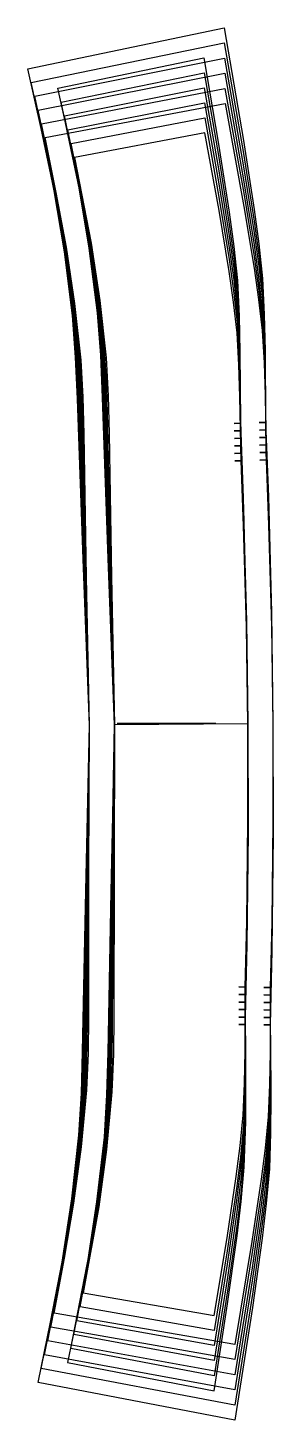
# Model space of a CAD drawing. Header units: inches. Extents: x 0 to 3.9, y 0 to 21.9.
import ezdxf

# ---------------------------------------------------------------- set-up
doc = ezdxf.new("R2010")
doc.units = ezdxf.units.IN

msp = doc.modelspace()

# ---------------------------------------------------------------- linework, layer by layer
at = {"layer": 'T001L001'}
for points in [[(3.848, 10.947), (3.85, 9.198), (3.83, 7.382), (3.805, 6.212), (3.706, 6.212), (3.805, 6.212), (3.814, 5.08), (3.811, 4.515), (3.792, 3.95), (3.743, 3.404), (3.679, 2.86), (3.526, 1.773), (3.251, 0), (0.16, 0.594), (0.356, 1.539), (0.536, 2.485), (0.688, 3.481), (0.802, 4.481), (0.84, 5.136), (0.859, 5.792), (0.908, 8.318), (0.967, 10.925), (0.868, 13.531), (0.779, 16.056), (0.75, 16.711), (0.702, 17.366), (0.573, 18.364), (0.405, 19.357), (0.21, 20.301), (0, 21.242), (3.08, 21.885), (3.383, 20.116), (3.553, 19.032), (3.626, 18.488), (3.683, 17.943), (3.711, 17.378), (3.723, 16.813), (3.731, 15.682), (3.633, 15.68), (3.731, 15.682), (3.775, 14.512), (3.823, 12.696), (3.848, 10.947)], [(3.848, 10.947), (3.849, 9.242), (3.83, 7.471), (3.805, 6.329), (3.706, 6.33), (3.805, 6.329), (3.812, 5.221), (3.808, 4.667), (3.788, 4.113), (3.74, 3.578), (3.675, 3.045), (3.524, 1.98), (3.25, 0.237), (0.21, 0.812), (0.399, 1.74), (0.574, 2.671), (0.719, 3.644), (0.827, 4.622), (0.862, 5.263), (0.878, 5.904), (0.918, 8.374), (0.967, 10.925), (0.878, 13.475), (0.8, 15.944), (0.774, 16.585), (0.729, 17.225), (0.606, 18.201), (0.446, 19.172), (0.257, 20.1), (0.053, 21.026), (3.084, 21.647), (3.385, 19.908), (3.553, 18.846), (3.625, 18.314), (3.682, 17.78), (3.71, 17.227), (3.723, 16.673), (3.733, 15.564), (3.634, 15.562), (3.733, 15.564), (3.776, 14.423), (3.823, 12.653), (3.848, 10.947)], [(3.848, 10.947), (3.849, 9.285), (3.83, 7.56), (3.805, 6.447), (3.706, 6.448), (3.805, 6.447), (3.81, 5.361), (3.805, 4.819), (3.784, 4.276), (3.736, 3.753), (3.672, 3.23), (3.522, 2.188), (3.25, 0.475), (0.261, 1.029), (0.443, 1.941), (0.611, 2.856), (0.75, 3.807), (0.852, 4.763), (0.884, 5.389), (0.898, 6.016), (0.928, 8.43), (0.968, 10.925), (0.889, 13.419), (0.821, 15.832), (0.798, 16.459), (0.757, 17.084), (0.639, 18.039), (0.486, 18.988), (0.304, 19.9), (0.107, 20.809), (3.087, 21.409), (3.386, 19.701), (3.552, 18.661), (3.624, 18.14), (3.681, 17.617), (3.709, 17.075), (3.723, 16.532), (3.735, 15.447), (3.636, 15.444), (3.735, 15.447), (3.777, 14.335), (3.823, 12.609), (3.848, 10.947)], [(1.361, 10.928), (1.261, 13.546), (1.173, 16.074), (1.143, 16.741), (1.094, 17.406), (0.963, 18.42), (0.793, 19.427), (0.636, 20.184), (0.468, 20.937), (2.761, 21.416), (2.994, 20.055), (3.162, 18.986), (3.234, 18.45), (3.29, 17.912), (3.317, 17.352), (3.33, 16.792), (3.337, 15.67), (3.239, 15.668), (3.337, 15.67), (3.381, 14.5), (3.429, 12.688), (3.455, 10.944)], [(3.848, 10.947), (3.848, 9.329), (3.829, 7.648), (3.805, 6.565), (3.706, 6.566), (3.805, 6.565), (3.808, 5.502), (3.802, 4.97), (3.781, 4.44), (3.732, 3.927), (3.669, 3.415), (3.52, 2.395), (3.249, 0.713), (0.311, 1.246), (0.487, 2.142), (0.649, 3.041), (0.781, 3.97), (0.877, 4.904), (0.906, 5.516), (0.917, 6.128), (0.938, 8.486), (0.968, 10.925), (0.9, 13.363), (0.843, 15.721), (0.822, 16.333), (0.784, 16.944), (0.673, 17.876), (0.526, 18.804), (0.351, 19.7), (0.161, 20.593), (3.09, 21.171), (3.387, 19.494), (3.552, 18.476), (3.623, 17.965), (3.68, 17.454), (3.709, 16.923), (3.723, 16.392), (3.736, 15.329), (3.638, 15.326), (3.736, 15.329), (3.778, 14.246), (3.823, 12.566), (3.848, 10.947)], [(1.361, 10.928), (1.272, 13.488), (1.194, 15.961), (1.167, 16.613), (1.121, 17.264), (0.996, 18.256), (0.833, 19.242), (0.52, 20.719), (2.765, 21.18), (2.996, 19.847), (3.161, 18.8), (3.233, 18.275), (3.289, 17.748), (3.317, 17.2), (3.33, 16.651), (3.339, 15.552), (3.241, 15.55), (3.339, 15.552), (3.382, 14.411), (3.429, 12.645), (3.455, 10.944)], [(3.848, 10.947), (3.848, 9.372), (3.829, 7.737), (3.805, 6.682), (3.706, 6.683), (3.805, 6.682), (3.806, 5.642), (3.798, 5.122), (3.777, 4.603), (3.729, 4.101), (3.666, 3.6), (3.518, 2.602), (3.249, 0.951), (0.362, 1.463), (0.531, 2.343), (0.686, 3.225), (0.811, 4.134), (0.902, 5.046), (0.928, 5.642), (0.936, 6.24), (0.948, 8.542), (0.968, 10.925), (0.911, 13.307), (0.864, 15.609), (0.846, 16.207), (0.811, 16.803), (0.706, 17.713), (0.567, 18.619), (0.398, 19.499), (0.215, 20.377), (3.093, 20.934), (3.388, 19.286), (3.551, 18.291), (3.622, 17.791), (3.678, 17.29), (3.708, 16.771), (3.723, 16.252), (3.738, 15.211), (3.64, 15.209), (3.738, 15.211), (3.779, 14.157), (3.824, 12.523), (3.848, 10.947)], [(1.361, 10.928), (1.283, 13.431), (1.215, 15.848), (1.191, 16.486), (1.149, 17.122), (1.03, 18.091), (0.874, 19.056), (0.573, 20.502), (2.769, 20.944), (2.997, 19.639), (3.161, 18.614), (3.232, 18.1), (3.288, 17.584), (3.316, 17.047), (3.33, 16.51), (3.341, 15.434), (3.243, 15.432), (3.341, 15.434), (3.383, 14.322), (3.429, 12.601), (3.455, 10.944)], [(3.848, 10.947), (3.848, 9.416), (3.828, 7.826), (3.805, 6.8), (3.706, 6.801), (3.805, 6.8), (3.803, 5.782), (3.795, 5.274), (3.773, 4.766), (3.725, 4.275), (3.662, 3.786), (3.516, 2.81), (3.248, 1.189), (0.413, 1.68), (0.575, 2.544), (0.724, 3.41), (0.842, 4.297), (0.927, 5.187), (0.95, 5.769), (0.956, 6.352), (0.958, 8.598), (0.968, 10.925), (0.922, 13.251), (0.885, 15.498), (0.869, 16.08), (0.838, 16.662), (0.739, 17.551), (0.607, 18.435), (0.445, 19.299), (0.269, 20.16), (3.096, 20.696), (3.389, 19.079), (3.551, 18.105), (3.621, 17.617), (3.677, 17.127), (3.707, 16.62), (3.723, 16.111), (3.74, 15.094), (3.642, 15.091), (3.74, 15.094), (3.78, 14.068), (3.824, 12.479), (3.848, 10.947)], [(1.361, 10.928), (1.294, 13.373), (1.236, 15.735), (1.215, 16.358), (1.176, 16.98), (1.063, 17.927), (0.915, 18.87), (0.626, 20.283), (2.772, 20.707), (2.998, 19.431), (3.161, 18.428), (3.231, 17.925), (3.287, 17.42), (3.315, 16.895), (3.33, 16.369), (3.343, 15.316), (3.245, 15.314), (3.343, 15.316), (3.384, 14.233), (3.43, 12.558), (3.455, 10.944)], [(1.361, 10.928), (1.304, 13.316), (1.257, 15.622), (1.239, 16.231), (1.203, 16.838), (1.097, 17.763), (0.955, 18.684), (0.679, 20.065), (2.776, 20.471), (2.999, 19.223), (3.16, 18.242), (3.23, 17.75), (3.286, 17.256), (3.315, 16.743), (3.33, 16.228), (3.345, 15.198), (3.246, 15.195), (3.345, 15.198), (3.385, 14.144), (3.43, 12.514), (3.455, 10.944)], [(3.455, 10.944), (3.43, 12.47), (3.386, 14.055), (3.347, 15.08), (3.248, 15.077), (3.347, 15.08), (3.33, 16.087), (3.314, 16.59), (3.285, 17.092), (3.229, 17.575), (3.16, 18.056), (3.001, 19.015), (2.78, 20.235), (0.731, 19.847), (0.996, 18.499), (1.13, 17.599), (1.231, 16.696), (1.263, 16.103), (1.278, 15.509), (1.315, 13.258), (1.361, 10.928)], [(1.361, 10.928), (1.302, 8.309), (1.253, 5.78), (1.233, 5.113), (1.195, 4.446), (1.079, 3.431), (0.925, 2.421), (0.78, 1.662), (0.624, 0.906), (2.924, 0.463), (3.136, 1.827), (3.287, 2.899), (3.35, 3.437), (3.398, 3.975), (3.417, 4.535), (3.42, 5.096), (3.411, 6.217), (3.313, 6.218), (3.411, 6.217), (3.436, 7.388), (3.456, 9.2), (3.455, 10.944)], [(3.455, 10.944), (3.456, 9.244), (3.436, 7.477), (3.411, 6.335), (3.313, 6.336), (3.411, 6.335), (3.418, 5.237), (3.414, 4.688), (3.395, 4.139), (3.347, 3.611), (3.283, 3.085), (3.134, 2.035), (2.924, 0.699), (0.673, 1.125), (0.963, 2.607), (1.11, 3.596), (1.22, 4.589), (1.255, 5.24), (1.272, 5.893), (1.312, 8.367), (1.361, 10.928)], [(3.455, 10.944), (3.455, 9.287), (3.436, 7.566), (3.411, 6.453), (3.313, 6.454), (3.411, 6.453), (3.416, 5.378), (3.411, 4.84), (3.391, 4.303), (3.343, 3.786), (3.28, 3.271), (3.132, 2.243), (2.924, 0.936), (0.722, 1.344), (1, 2.794), (1.141, 3.76), (1.245, 4.732), (1.277, 5.369), (1.291, 6.006), (1.322, 8.425), (1.361, 10.928)], [(3.455, 10.944), (3.455, 9.331), (3.435, 7.655), (3.411, 6.571), (3.313, 6.572), (3.411, 6.571), (3.414, 5.519), (3.408, 4.992), (3.387, 4.467), (3.34, 3.961), (3.277, 3.457), (3.13, 2.451), (2.924, 1.172), (0.771, 1.562), (1.038, 2.98), (1.172, 3.925), (1.27, 4.874), (1.299, 5.496), (1.311, 6.12), (1.332, 8.482), (1.361, 10.928)], [(3.455, 10.944), (3.454, 9.375), (3.435, 7.744), (3.411, 6.69), (3.313, 6.691), (3.411, 6.69), (3.412, 5.659), (3.405, 5.145), (3.384, 4.631), (3.336, 4.136), (3.274, 3.643), (3.128, 2.659), (2.924, 1.408), (0.821, 1.781), (1.076, 3.167), (1.203, 4.09), (1.295, 5.017), (1.321, 5.624), (1.33, 6.233), (1.342, 8.54), (1.361, 10.928)], [(1.361, 10.928), (1.352, 8.597), (1.35, 6.346), (1.343, 5.753), (1.32, 5.159), (1.234, 4.254), (1.113, 3.353), (0.87, 2), (2.924, 1.644), (3.126, 2.867), (3.271, 3.829), (3.332, 4.311), (3.38, 4.794), (3.402, 5.297), (3.41, 5.8), (3.411, 6.808), (3.313, 6.809), (3.411, 6.808), (3.435, 7.833), (3.454, 9.418), (3.455, 10.944)], [(3.455, 10.944), (1.361, 10.928)], [(2.951, 10.948), (1.4, 10.948)]]:
    msp.add_lwpolyline(points, dxfattribs=at)

doc.saveas('drawing.dxf')
